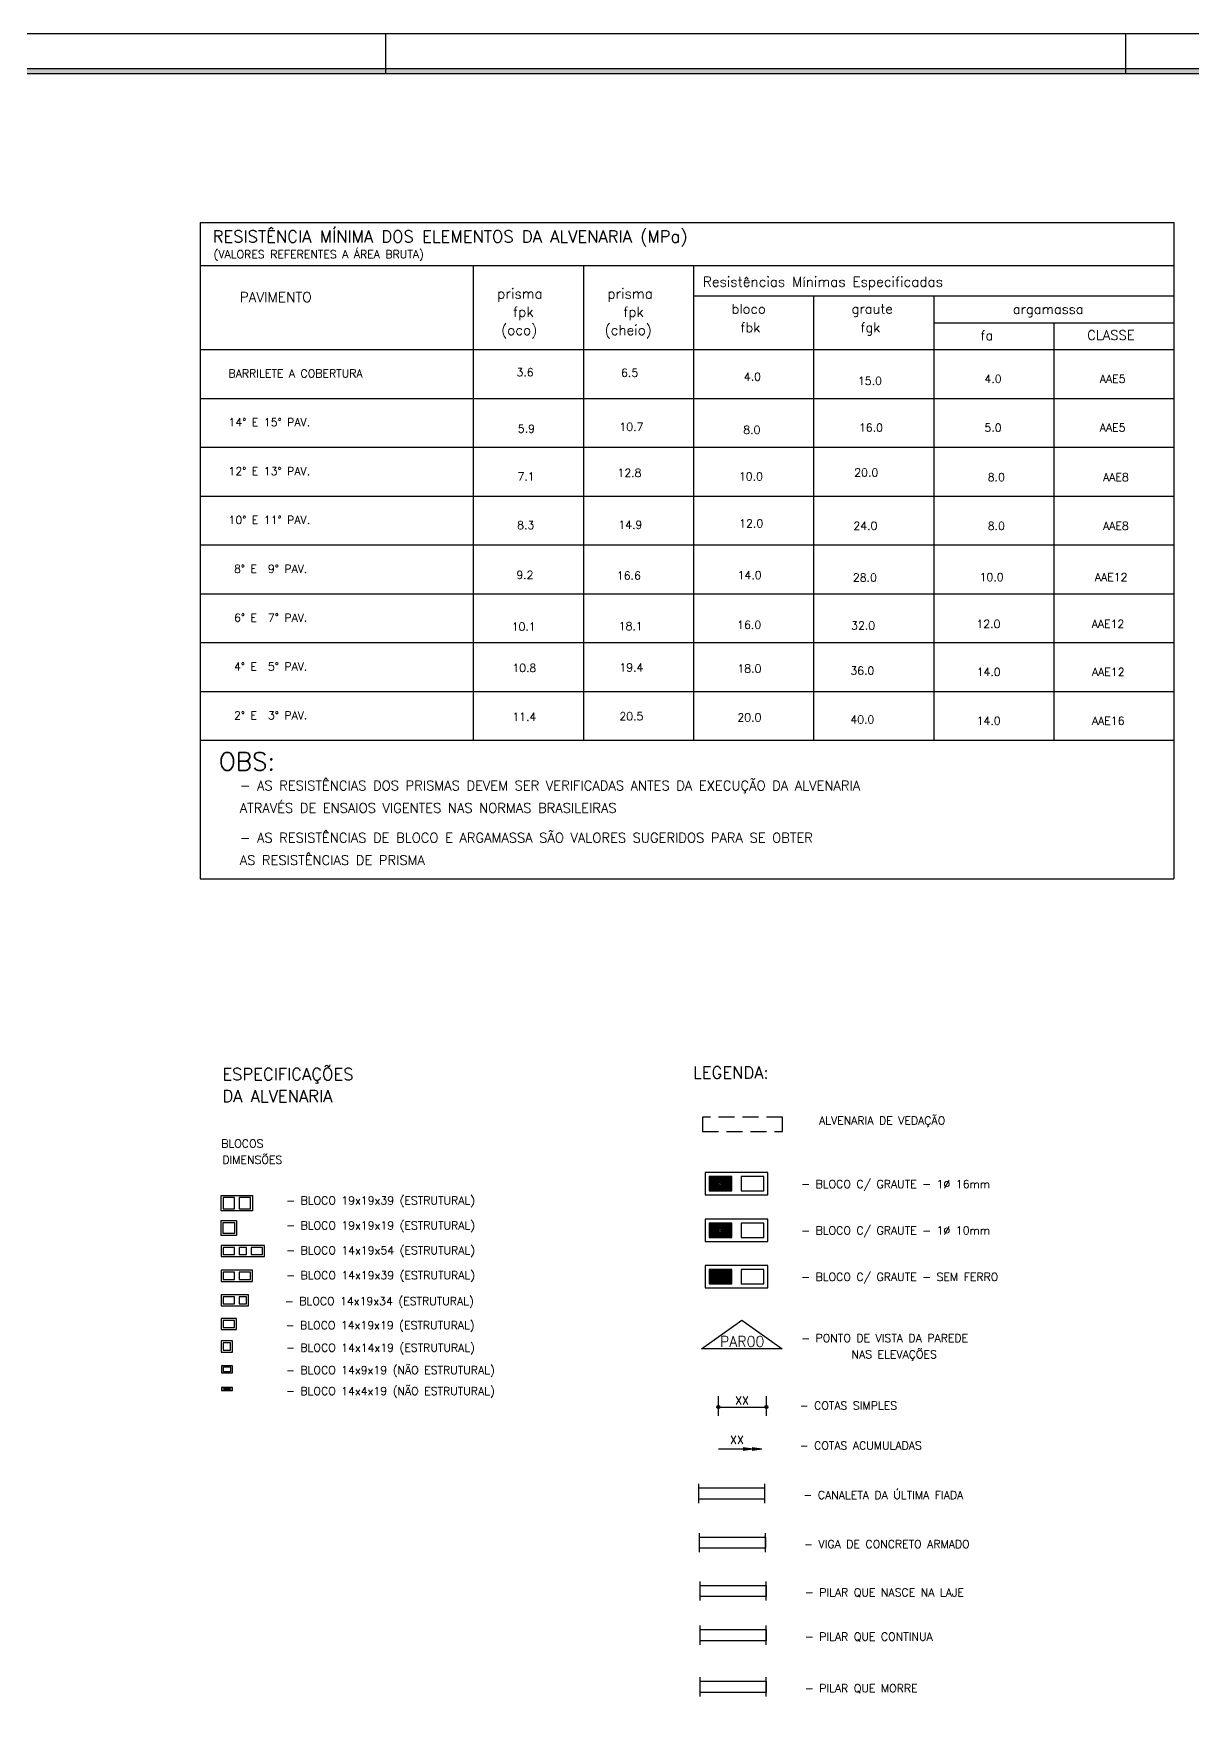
# Model space of a CAD drawing. Extents: x -334 to 5611, y 589 to 4794.
# Drawn here: x 3321 to 4769, y 2675 to 4794 of the extents above; entities that cross this region are included whole.
import ezdxf

# ---------------------------------------------------------------- set-up
doc = ezdxf.new("R2010")
doc.units = 0
doc.header["$LTSCALE"] = 100
doc.header["$MEASUREMENT"] = 0
for name, pattern in [('ESTILO_TQS_0001', [0.85, 0.7, -0.15]), ('ESTILO_TQS_0002', [0.3, 0.2, -0.1]), ('ESTILO_TQS_0004', [2.4, 1.5, 0.2, 0.15, -0.2, 0.15, -0.2])]:
    doc.linetypes.add(name, pattern=pattern)
doc.layers.get('0').update_dxf_attribs({"color": 245, "linetype": 'CONTINUOUS'})
for name, color, linetype in [('01', 7, 'CONTINUOUS'), ('100', 7, 'CONTINUOUS'), ('16', 5, 'CONTINUOUS'), ('2', 7, 'CONTINUOUS'), ('203', 7, 'ESTILO_TQS_0001'), ('205', 7, 'ESTILO_TQS_0004'), ('207', 1, 'CONTINUOUS'), ('21', 7, 'CONTINUOUS'), ('210', 7, 'ESTILO_TQS_0002'), ('215', 7, 'CONTINUOUS'), ('216', 2, 'CONTINUOUS'), ('217', 3, 'CONTINUOUS'), ('218', 1, 'CONTINUOUS'), ('219', 4, 'CONTINUOUS'), ('221', 102, 'CONTINUOUS'), ('227', 3, 'CONTINUOUS'), ('229', 7, 'CONTINUOUS'), ('230', 7, 'CONTINUOUS'), ('237', 7, 'CONTINUOUS'), ('241', 7, 'CONTINUOUS'), ('3', 1, 'CONTINUOUS'), ('4', 7, 'CONTINUOUS'), ('9', 3, 'CONTINUOUS')]:
    doc.layers.add(name, color=color, linetype=linetype)
doc.styles.get("Standard").update_dxf_attribs({"font": 'ROMANS.SHX'})

# ---------------------------------------------------------------- blocks, each defined once
blk = doc.blocks.new('DOT2', base_point=(2575.862793, -1123.101563))
for radius in [0.16, 0.08]:
    blk.add_circle((2575.862793, -1123.101563), radius)
blk = doc.blocks.new('G16_14X9')
at = {"layer": '207'}
blk.add_circle((0, 0), 1.25, dxfattribs=at)
at = {"layer": '229', "linetype": 'Continuous'}
for p, q in [((-7, -3.013989), (4.688429, 4.5)), ((-7, -2.716787), (4.226114, 4.5)), ((-7, -2.419585), (3.7638, 4.5)), ((-7, -2.122383), (3.301485, 4.5)), ((-7, -1.825181), (2.839171, 4.5)), ((-7, -1.527979), (2.376857, 4.5)), ((-7, -1.230777), (1.914542, 4.5)), ((-7, -0.933575), (1.452228, 4.5)), ((-7, -0.636372), (0.989914, 4.5)), ((-7, -0.33917), (0.527599, 4.5)), ((-7, -0.041968), (0.065285, 4.5)), ((-7, 0.255234), (-0.397029, 4.5)), ((-7, 0.552436), (-0.859344, 4.5)), ((-7, 0.849638), (-1.321658, 4.5)), ((-7, 1.14684), (-1.783972, 4.5)), ((-7, 1.444042), (-2.246287, 4.5)), ((-7, 1.741244), (-2.708601, 4.5)), ((-7, 2.038446), (-3.170916, 4.5)), ((-7, 2.335648), (-3.63323, 4.5)), ((-7, 2.632851), (-4.095544, 4.5)), ((-7, 2.930053), (-4.557859, 4.5)), ((-7, 3.227255), (-5.020173, 4.5)), ((-7, 3.524457), (-5.482487, 4.5)), ((-7, 3.821659), (-5.944802, 4.5)), ((-7, 4.118861), (-6.407116, 4.5)), ((-7, 4.416063), (-6.86943, 4.5)), ((-7, 4.5), (-1.053337, 0.677143)), ((-7, 4.202798), (-1.167526, 0.453349)), ((-7, 3.905596), (-1.232782, 0.198096)), ((-7, 3.608394), (-1.245671, -0.090819)), ((-7, 3.311192), (-1.172076, -0.435334)), ((-7, 3.01399), (4.688429, -4.5)), ((-7, 2.716788), (4.226114, -4.5)), ((-7, 2.419586), (3.7638, -4.5)), ((-7, 2.122384), (3.301485, -4.5)), ((-7, 1.825182), (2.839171, -4.5)), ((-7, 1.52798), (2.376857, -4.5)), ((-7, 1.230777), (1.914542, -4.5)), ((-7, 0.933575), (1.452228, -4.5)), ((-7, 0.636373), (0.989914, -4.5)), ((-7, -3.311191), (-1.172373, 0.435138)), ((-7, 0.339171), (0.527599, -4.5)), ((-7, -3.608393), (-1.248022, 0.089303)), ((-7, 0.041969), (0.065285, -4.5)), ((-6.537685, 4.5), (-0.895357, 0.872787)), ((-6.075371, 4.5), (-0.693463, 1.0402)), ((-5.613057, 4.5), (-0.435394, 1.171501)), ((-5.150742, 4.5), (-0.10057, 1.25346)), ((-4.688428, 4.5), (7, -3.013989)), ((-4.688428, -4.5), (7, 3.01399)), ((-4.226113, 4.5), (7, -2.716787)), ((-4.226113, -4.5), (7, 2.716788)), ((-3.763799, 4.5), (7, -2.419585)), ((-3.763799, -4.5), (7, 2.419586)), ((-3.301485, 4.5), (7, -2.122383)), ((-3.301485, -4.5), (7, 2.122384)), ((-2.83917, 4.5), (7, -1.825181)), ((-2.83917, -4.5), (7, 1.825182)), ((-2.376856, 4.5), (7, -1.527979)), ((-2.376856, -4.5), (7, 1.52798)), ((-1.914542, 4.5), (7, -1.230777)), ((-1.914542, -4.5), (7, 1.230777)), ((-1.452227, 4.5), (7, -0.933575)), ((-1.452227, -4.5), (7, 0.933575)), ((-0.989913, 4.5), (7, -0.636372)), ((-0.989913, -4.5), (7, 0.636373)), ((-0.527599, 4.5), (7, -0.33917)), ((-0.527599, -4.5), (7, 0.339171)), ((-0.065284, 4.5), (7, -0.041968)), ((-0.065284, -4.5), (7, 0.041969)), ((0.088054, 1.245416), (5.150743, 4.5)), ((0.39703, 4.5), (7, 0.255234)), ((0.434368, 1.170846), (5.613057, 4.5)), ((0.693459, 1.040203), (6.075372, 4.5)), ((0.859344, 4.5), (7, 0.552436)), ((0.895446, 0.872849), (6.537686, 4.5)), ((1.053018, 0.676942), (7, 4.5)), ((1.168451, 0.453949), (7, 4.202798)), ((1.170624, -0.436264), (7, 3.311192)), ((1.172439, 0.435101), (7, -3.311191)), ((1.235433, 0.199804), (7, 3.905596)), ((1.247985, -0.089328), (7, 3.608394)), ((1.248743, 0.088845), (7, -3.608393)), ((1.321659, 4.5), (7, 0.849638)), ((1.783973, 4.5), (7, 1.14684)), ((2.246288, 4.5), (7, 1.444042)), ((2.708602, 4.5), (7, 1.741244)), ((3.170916, 4.5), (7, 2.038446)), ((3.633231, 4.5), (7, 2.335648)), ((4.095545, 4.5), (7, 2.632851)), ((4.557859, 4.5), (7, 2.930053)), ((5.020174, 4.5), (7, 3.227255)), ((5.482488, 4.5), (7, 3.524457)), ((5.944802, 4.5), (7, 3.821659)), ((6.407117, 4.5), (7, 4.118861)), ((6.869431, 4.5), (7, 4.416063)), ((-7, -3.905595), (-1.23013, -0.196396)), ((-7, -0.255233), (-0.397029, -4.5)), ((-7, -4.202798), (-1.16255, -0.450153)), ((-7, -0.552435), (-0.859344, -4.5)), ((-7, -4.5), (-1.053148, -0.677027)), ((-7, -0.849637), (-1.321658, -4.5)), ((-7, -1.146839), (-1.783972, -4.5)), ((-7, -1.444041), (-2.246287, -4.5)), ((-7, -1.741243), (-2.708601, -4.5)), ((-7, -2.038446), (-3.170916, -4.5)), ((-7, -2.335648), (-3.63323, -4.5)), ((-7, -2.63285), (-4.095544, -4.5)), ((-7, -2.930052), (-4.557859, -4.5)), ((-7, -3.227254), (-5.020173, -4.5)), ((-7, -3.524456), (-5.482487, -4.5)), ((-7, -3.821658), (-5.944802, -4.5)), ((-7, -4.11886), (-6.407116, -4.5)), ((-7, -4.416062), (-6.86943, -4.5)), ((-6.537685, -4.5), (-0.895061, -0.872603)), ((-6.075371, -4.5), (-0.693472, -1.040213)), ((-5.613057, -4.5), (-0.434874, -1.171173)), ((-5.150742, -4.5), (-0.089163, -1.24613)), ((0.087532, -1.245077), (5.150743, -4.5)), ((0.39703, -4.5), (7, -0.255233)), ((0.435686, -1.171687), (5.613057, -4.5)), ((0.693472, -1.040204), (6.075372, -4.5)), ((0.859344, -4.5), (7, -0.552435)), ((0.895657, -0.872979), (6.537686, -4.5)), ((1.052674, -0.676715), (7, -4.5)), ((1.166008, -0.452371), (7, -4.202798)), ((1.232685, -0.198035), (7, -3.905595)), ((1.321659, -4.5), (7, -0.849637)), ((1.783973, -4.5), (7, -1.146839)), ((2.246288, -4.5), (7, -1.444041)), ((2.708602, -4.5), (7, -1.741243)), ((3.170916, -4.5), (7, -2.038446)), ((3.633231, -4.5), (7, -2.335648)), ((4.095545, -4.5), (7, -2.63285)), ((4.557859, -4.5), (7, -2.930052)), ((5.020174, -4.5), (7, -3.227254)), ((5.482488, -4.5), (7, -3.524456)), ((5.944802, -4.5), (7, -3.821658)), ((6.407117, -4.5), (7, -4.11886)), ((6.869431, -4.5), (7, -4.416062))]:
    blk.add_line(p, q, dxfattribs=at)
at = {"layer": '229'}
blk.add_lwpolyline([(-7, -4.5), (7, -4.5), (7, 4.5), (-7, 4.5), (-7, -4.5)], dxfattribs=at)
at = {"layer": '207'}
blk.add_text('16', height=1, dxfattribs=at).set_placement((-0.814037, -0.484991))
blk = doc.blocks.new('G10_14X9')
at = {"layer": '207'}
blk.add_circle((0, 0), 1.25, dxfattribs=at)
at = {"layer": '227', "linetype": 'Continuous'}
for p, q in [((-7, -3.013989), (4.688428, 4.5)), ((-7, -2.716787), (4.226114, 4.5)), ((-7, -2.419585), (3.763799, 4.5)), ((-7, -2.122383), (3.301485, 4.5)), ((-7, -1.825181), (2.839171, 4.5)), ((-7, -1.527979), (2.376856, 4.5)), ((-7, -1.230777), (1.914542, 4.5)), ((-7, -0.933575), (1.452228, 4.5)), ((-7, -0.636373), (0.989913, 4.5)), ((-7, -0.33917), (0.527599, 4.5)), ((-7, -0.041968), (0.065284, 4.5)), ((-7, 0.255234), (-0.39703, 4.5)), ((-7, 0.552436), (-0.859344, 4.5)), ((-7, 0.849638), (-1.321659, 4.5)), ((-7, 1.14684), (-1.783973, 4.5)), ((-7, 1.444042), (-2.246287, 4.5)), ((-7, 1.741244), (-2.708602, 4.5)), ((-7, 2.038446), (-3.170916, 4.5)), ((-7, 2.335648), (-3.63323, 4.5)), ((-7, 2.63285), (-4.095545, 4.5)), ((-7, 2.930053), (-4.557859, 4.5)), ((-7, 3.227255), (-5.020173, 4.5)), ((-7, 3.524457), (-5.482488, 4.5)), ((-7, 3.821659), (-5.944802, 4.5)), ((-7, 4.118861), (-6.407117, 4.5)), ((-7, 4.416063), (-6.869431, 4.5)), ((-7, 4.5), (-1.053337, 0.677143)), ((-7, 4.202798), (-1.167526, 0.453349)), ((-7, 3.905596), (-1.232783, 0.198096)), ((-7, 3.608394), (-1.245672, -0.090819)), ((-7, 3.311192), (-1.172077, -0.435334)), ((-7, 3.01399), (4.688428, -4.5)), ((-7, 2.716788), (4.226114, -4.5)), ((-7, 2.419586), (3.763799, -4.5)), ((-7, 2.122384), (3.301485, -4.5)), ((-7, 1.825182), (2.839171, -4.5)), ((-7, 1.527979), (2.376856, -4.5)), ((-7, 1.230777), (1.914542, -4.5)), ((-7, 0.933575), (1.452228, -4.5)), ((-7, 0.636373), (0.989913, -4.5)), ((-7, -3.311191), (-1.172373, 0.435138)), ((-7, 0.339171), (0.527599, -4.5)), ((-7, -3.608393), (-1.248023, 0.089303)), ((-7, 0.041969), (0.065284, -4.5)), ((-6.537686, 4.5), (-0.895358, 0.872787)), ((-6.075371, 4.5), (-0.693463, 1.0402)), ((-5.613057, 4.5), (-0.435395, 1.171501)), ((-5.150743, 4.5), (-0.100571, 1.25346)), ((-4.688428, 4.5), (7, -3.013989)), ((-4.688428, -4.5), (7, 3.01399)), ((-4.226114, 4.5), (7, -2.716787)), ((-4.226114, -4.5), (7, 2.716788)), ((-3.7638, 4.5), (7, -2.419585)), ((-3.7638, -4.5), (7, 2.419586)), ((-3.301485, 4.5), (7, -2.122383)), ((-3.301485, -4.5), (7, 2.122384)), ((-2.839171, 4.5), (7, -1.825181)), ((-2.839171, -4.5), (7, 1.825182)), ((-2.376857, 4.5), (7, -1.527979)), ((-2.376857, -4.5), (7, 1.527979)), ((-1.914542, 4.5), (7, -1.230777)), ((-1.914542, -4.5), (7, 1.230777)), ((-1.452228, 4.5), (7, -0.933575)), ((-1.452228, -4.5), (7, 0.933575)), ((-0.989913, 4.5), (7, -0.636373)), ((-0.989913, -4.5), (7, 0.636373)), ((-0.527599, 4.5), (7, -0.33917)), ((-0.527599, -4.5), (7, 0.339171)), ((-0.065285, 4.5), (7, -0.041968)), ((-0.065285, -4.5), (7, 0.041969)), ((0.088053, 1.245416), (5.150742, 4.5)), ((0.39703, 4.5), (7, 0.255234)), ((0.434367, 1.170846), (5.613057, 4.5)), ((0.693458, 1.040203), (6.075371, 4.5)), ((0.859344, 4.5), (7, 0.552436)), ((0.895445, 0.872849), (6.537686, 4.5)), ((1.053018, 0.676942), (7, 4.5)), ((1.168451, 0.453949), (7, 4.202798)), ((1.170624, -0.436264), (7, 3.311192)), ((1.172439, 0.435101), (7, -3.311191)), ((1.235433, 0.199804), (7, 3.905596)), ((1.247985, -0.089328), (7, 3.608394)), ((1.248742, 0.088845), (7, -3.608393)), ((1.321658, 4.5), (7, 0.849638)), ((1.783973, 4.5), (7, 1.14684)), ((2.246287, 4.5), (7, 1.444042)), ((2.708601, 4.5), (7, 1.741244)), ((3.170916, 4.5), (7, 2.038446)), ((3.63323, 4.5), (7, 2.335648)), ((4.095545, 4.5), (7, 2.63285)), ((4.557859, 4.5), (7, 2.930053)), ((5.020173, 4.5), (7, 3.227255)), ((5.482488, 4.5), (7, 3.524457)), ((5.944802, 4.5), (7, 3.821659)), ((6.407116, 4.5), (7, 4.118861)), ((6.869431, 4.5), (7, 4.416063)), ((-7, -3.905595), (-1.230131, -0.196396)), ((-7, -0.255233), (-0.39703, -4.5)), ((-7, -4.202798), (-1.16255, -0.450153)), ((-7, -0.552435), (-0.859344, -4.5)), ((-7, -4.5), (-1.053148, -0.677027)), ((-7, -0.849637), (-1.321659, -4.5)), ((-7, -1.146839), (-1.783973, -4.5)), ((-7, -1.444041), (-2.246287, -4.5)), ((-7, -1.741244), (-2.708602, -4.5)), ((-7, -2.038446), (-3.170916, -4.5)), ((-7, -2.335648), (-3.63323, -4.5)), ((-7, -2.63285), (-4.095545, -4.5)), ((-7, -2.930052), (-4.557859, -4.5)), ((-7, -3.227254), (-5.020173, -4.5)), ((-7, -3.524456), (-5.482488, -4.5)), ((-7, -3.821658), (-5.944802, -4.5)), ((-7, -4.11886), (-6.407117, -4.5)), ((-7, -4.416062), (-6.869431, -4.5)), ((-6.537686, -4.5), (-0.895061, -0.872603)), ((-6.075371, -4.5), (-0.693473, -1.040213)), ((-5.613057, -4.5), (-0.434875, -1.171173)), ((-5.150743, -4.5), (-0.089163, -1.24613)), ((0.087532, -1.245077), (5.150742, -4.5)), ((0.39703, -4.5), (7, -0.255233)), ((0.435685, -1.171687), (5.613057, -4.5)), ((0.693471, -1.040204), (6.075371, -4.5)), ((0.859344, -4.5), (7, -0.552435)), ((0.895657, -0.872979), (6.537686, -4.5)), ((1.052673, -0.676715), (7, -4.5)), ((1.166008, -0.452371), (7, -4.202798)), ((1.232685, -0.198035), (7, -3.905595)), ((1.321658, -4.5), (7, -0.849637)), ((1.783973, -4.5), (7, -1.146839)), ((2.246287, -4.5), (7, -1.444041)), ((2.708601, -4.5), (7, -1.741244)), ((3.170916, -4.5), (7, -2.038446)), ((3.63323, -4.5), (7, -2.335648)), ((4.095545, -4.5), (7, -2.63285)), ((4.557859, -4.5), (7, -2.930052)), ((5.020173, -4.5), (7, -3.227254)), ((5.482488, -4.5), (7, -3.524456)), ((5.944802, -4.5), (7, -3.821658)), ((6.407116, -4.5), (7, -4.11886)), ((6.869431, -4.5), (7, -4.416062))]:
    blk.add_line(p, q, dxfattribs=at)
at = {"layer": '227'}
blk.add_lwpolyline([(-7, -4.5), (7, -4.5), (7, 4.5), (-7, 4.5), (-7, -4.5)], dxfattribs=at)
at = {"layer": '207'}
blk.add_text('10', height=1, dxfattribs=at).set_placement((-0.825811, -0.457257))
blk = doc.blocks.new('G_14X9', base_point=(1080.243354, 1918.45853))
at = {"layer": '230', "linetype": 'Continuous'}
for p, q in [((1073.243354, 1922.95853), (1087.243354, 1913.95853)), ((1073.243354, 1913.95853), (1087.243354, 1922.95853)), ((1073.243354, 1914.255732), (1086.78104, 1922.95853)), ((1073.243354, 1914.552935), (1086.318726, 1922.95853)), ((1073.243354, 1914.850137), (1085.856411, 1922.95853)), ((1073.243354, 1915.147339), (1085.394097, 1922.95853)), ((1073.243354, 1915.444541), (1084.931783, 1922.95853)), ((1073.243354, 1915.741743), (1084.469468, 1922.95853)), ((1073.243354, 1916.038945), (1084.007154, 1922.95853)), ((1073.243354, 1916.336147), (1083.54484, 1922.95853)), ((1073.243354, 1916.633349), (1083.082525, 1922.95853)), ((1073.243354, 1916.930551), (1082.620211, 1922.95853)), ((1073.243354, 1917.227753), (1082.157896, 1922.95853)), ((1073.243354, 1917.524955), (1081.695582, 1922.95853)), ((1073.243354, 1917.822157), (1081.233268, 1922.95853)), ((1073.243354, 1918.11936), (1080.770953, 1922.95853)), ((1073.243354, 1918.416562), (1080.308639, 1922.95853)), ((1073.243354, 1918.713764), (1079.846325, 1922.95853)), ((1073.243354, 1919.010966), (1079.38401, 1922.95853)), ((1073.243354, 1919.308168), (1078.921696, 1922.95853)), ((1073.243354, 1919.60537), (1078.459382, 1922.95853)), ((1073.243354, 1919.902572), (1077.997067, 1922.95853)), ((1073.243354, 1920.199774), (1077.534753, 1922.95853)), ((1073.243354, 1920.496976), (1077.072438, 1922.95853)), ((1073.243354, 1920.794178), (1076.610124, 1922.95853)), ((1073.243354, 1921.09138), (1076.14781, 1922.95853)), ((1073.243354, 1921.388583), (1075.685495, 1922.95853)), ((1073.243354, 1921.685785), (1075.223181, 1922.95853)), ((1073.243354, 1921.982987), (1074.760867, 1922.95853)), ((1073.243354, 1922.280189), (1074.298552, 1922.95853)), ((1073.243354, 1922.577391), (1073.836238, 1922.95853)), ((1073.243354, 1922.874593), (1073.373924, 1922.95853)), ((1073.243354, 1922.661328), (1086.78104, 1913.95853)), ((1073.243354, 1922.364126), (1086.318726, 1913.95853)), ((1073.243354, 1922.066924), (1085.856411, 1913.95853)), ((1073.243354, 1921.769722), (1085.394097, 1913.95853)), ((1073.243354, 1921.47252), (1084.931783, 1913.95853)), ((1073.243354, 1921.175318), (1084.469468, 1913.95853)), ((1073.243354, 1920.878116), (1084.007154, 1913.95853)), ((1073.243354, 1920.580914), (1083.54484, 1913.95853)), ((1073.243354, 1920.283712), (1083.082525, 1913.95853)), ((1073.243354, 1919.986509), (1082.620211, 1913.95853)), ((1073.243354, 1919.689307), (1082.157896, 1913.95853)), ((1073.243354, 1919.392105), (1081.695582, 1913.95853)), ((1073.243354, 1919.094903), (1081.233268, 1913.95853)), ((1073.243354, 1918.797701), (1080.770953, 1913.95853)), ((1073.243354, 1918.500499), (1080.308639, 1913.95853)), ((1073.243354, 1918.203297), (1079.846325, 1913.95853)), ((1073.243354, 1917.906095), (1079.38401, 1913.95853)), ((1073.705669, 1922.95853), (1087.243354, 1914.255732)), ((1073.705669, 1913.95853), (1087.243354, 1922.661328)), ((1074.167983, 1922.95853), (1087.243354, 1914.552935)), ((1074.167983, 1913.95853), (1087.243354, 1922.364126)), ((1074.630297, 1922.95853), (1087.243354, 1914.850137)), ((1074.630297, 1913.95853), (1087.243354, 1922.066924)), ((1075.092612, 1922.95853), (1087.243354, 1915.147339)), ((1075.092612, 1913.95853), (1087.243354, 1921.769722)), ((1075.554926, 1922.95853), (1087.243354, 1915.444541)), ((1075.554926, 1913.95853), (1087.243354, 1921.47252)), ((1076.017241, 1922.95853), (1087.243354, 1915.741743)), ((1076.017241, 1913.95853), (1087.243354, 1921.175318)), ((1076.479555, 1922.95853), (1087.243354, 1916.038945)), ((1076.479555, 1913.95853), (1087.243354, 1920.878116)), ((1076.941869, 1922.95853), (1087.243354, 1916.336147)), ((1076.941869, 1913.95853), (1087.243354, 1920.580914)), ((1077.404184, 1922.95853), (1087.243354, 1916.633349)), ((1077.404184, 1913.95853), (1087.243354, 1920.283712)), ((1077.866498, 1922.95853), (1087.243354, 1916.930551)), ((1077.866498, 1913.95853), (1087.243354, 1919.986509)), ((1078.328812, 1922.95853), (1087.243354, 1917.227753)), ((1078.328812, 1913.95853), (1087.243354, 1919.689307)), ((1078.791127, 1922.95853), (1087.243354, 1917.524955)), ((1078.791127, 1913.95853), (1087.243354, 1919.392105)), ((1079.253441, 1922.95853), (1087.243354, 1917.822157)), ((1079.253441, 1913.95853), (1087.243354, 1919.094903)), ((1079.715755, 1922.95853), (1087.243354, 1918.11936)), ((1079.715755, 1913.95853), (1087.243354, 1918.797701)), ((1080.17807, 1922.95853), (1087.243354, 1918.416562)), ((1080.17807, 1913.95853), (1087.243354, 1918.500499)), ((1080.640384, 1922.95853), (1087.243354, 1918.713764)), ((1080.640384, 1913.95853), (1087.243354, 1918.203297)), ((1081.102699, 1922.95853), (1087.243354, 1919.010966)), ((1081.102699, 1913.95853), (1087.243354, 1917.906095)), ((1081.565013, 1922.95853), (1087.243354, 1919.308168)), ((1082.027327, 1922.95853), (1087.243354, 1919.60537)), ((1082.489642, 1922.95853), (1087.243354, 1919.902572)), ((1082.951956, 1922.95853), (1087.243354, 1920.199774)), ((1083.41427, 1922.95853), (1087.243354, 1920.496976)), ((1083.876585, 1922.95853), (1087.243354, 1920.794178)), ((1084.338899, 1922.95853), (1087.243354, 1921.09138)), ((1084.801213, 1922.95853), (1087.243354, 1921.388583)), ((1085.263528, 1922.95853), (1087.243354, 1921.685785)), ((1085.725842, 1922.95853), (1087.243354, 1921.982987)), ((1086.188156, 1922.95853), (1087.243354, 1922.280189)), ((1086.650471, 1922.95853), (1087.243354, 1922.577391)), ((1087.112785, 1922.95853), (1087.243354, 1922.874593)), ((1073.243354, 1917.608893), (1078.921696, 1913.95853)), ((1073.243354, 1917.311691), (1078.459382, 1913.95853)), ((1073.243354, 1917.014489), (1077.997067, 1913.95853)), ((1073.243354, 1916.717286), (1077.534753, 1913.95853)), ((1073.243354, 1916.420084), (1077.072438, 1913.95853)), ((1073.243354, 1916.122882), (1076.610124, 1913.95853)), ((1073.243354, 1915.82568), (1076.14781, 1913.95853)), ((1073.243354, 1915.528478), (1075.685495, 1913.95853)), ((1073.243354, 1915.231276), (1075.223181, 1913.95853)), ((1073.243354, 1914.934074), (1074.760867, 1913.95853)), ((1073.243354, 1914.636872), (1074.298552, 1913.95853)), ((1073.243354, 1914.33967), (1073.836238, 1913.95853)), ((1073.243354, 1914.042468), (1073.373924, 1913.95853)), ((1081.565013, 1913.95853), (1087.243354, 1917.608893)), ((1082.027327, 1913.95853), (1087.243354, 1917.311691)), ((1082.489642, 1913.95853), (1087.243354, 1917.014489)), ((1082.951956, 1913.95853), (1087.243354, 1916.717286)), ((1083.41427, 1913.95853), (1087.243354, 1916.420084)), ((1083.876585, 1913.95853), (1087.243354, 1916.122882)), ((1084.338899, 1913.95853), (1087.243354, 1915.82568)), ((1084.801213, 1913.95853), (1087.243354, 1915.528478)), ((1085.263528, 1913.95853), (1087.243354, 1915.231276)), ((1085.725842, 1913.95853), (1087.243354, 1914.934074)), ((1086.188156, 1913.95853), (1087.243354, 1914.636872)), ((1086.650471, 1913.95853), (1087.243354, 1914.33967)), ((1087.112785, 1913.95853), (1087.243354, 1914.042468))]:
    blk.add_line(p, q, dxfattribs=at)
at = {"layer": '230'}
blk.add_lwpolyline([(1073.243354, 1913.95853), (1087.243354, 1913.95853), (1087.243354, 1922.95853), (1073.243354, 1922.95853), (1073.243354, 1913.95853)], dxfattribs=at)
blk = doc.blocks.new('B14X39X19P')
at = {"layer": '216'}
blk.add_lwpolyline([(19.5, -7), (19.5, 7), (-19.5, 7), (-19.5, -7), (19.5, -7)], dxfattribs=at)
at = {"layer": '216', "linetype": 'ESTILO_TQS_0002'}
for points in [[(-17, -4.5), (-3, -4.5), (-3, 4.5), (-17, 4.5), (-17, -4.5)], [(3, -4.5), (17, -4.5), (17, 4.5), (3, 4.5), (3, -4.5)]]:
    blk.add_lwpolyline(points, dxfattribs=at)
blk = doc.blocks.new('B14X34X19P')
at = {"layer": '219'}
blk.add_lwpolyline([(17, -7), (17, 7), (-17, 7), (-17, -7), (17, -7)], dxfattribs=at)
at = {"layer": '219', "linetype": 'ESTILO_TQS_0002'}
for points in [[(-14.5, -4.5), (-0.5, -4.5), (-0.5, 4.5), (-14.5, 4.5), (-14.5, -4.5)], [(5.5, -4.5), (14.5, -4.5), (14.5, 4.5), (5.5, 4.5), (5.5, -4.5)]]:
    blk.add_lwpolyline(points, dxfattribs=at)
blk = doc.blocks.new('B14X54X19P')
at = {"layer": '218'}
blk.add_lwpolyline([(27, -7), (27, 7), (-27, 7), (-27, -7), (27, -7)], dxfattribs=at)
at = {"layer": '218', "linetype": 'ESTILO_TQS_0002'}
for points in [[(-24.5, -4.5), (-10.5, -4.5), (-10.5, 4.5), (-24.5, 4.5), (-24.5, -4.5)], [(-4.5, -4.5), (4.5, -4.5), (4.5, 4.5), (-4.5, 4.5), (-4.5, -4.5)], [(10.5, -4.5), (24.5, -4.5), (24.5, 4.5), (10.5, 4.5), (10.5, -4.5)]]:
    blk.add_lwpolyline(points, dxfattribs=at)
blk = doc.blocks.new('B14X19X19P')
at = {"layer": '217'}
blk.add_lwpolyline([(9.5, -7), (9.5, 7), (-9.5, 7), (-9.5, -7), (9.5, -7)], dxfattribs=at)
at = {"layer": '217', "linetype": 'ESTILO_TQS_0002'}
blk.add_lwpolyline([(-7, -4.5), (7, -4.5), (7, 4.5), (-7, 4.5), (-7, -4.5)], dxfattribs=at)
blk = doc.blocks.new('B14X14X19P')
at = {"layer": '217'}
blk.add_lwpolyline([(-7, -7), (7, -7), (7, 7), (-7, 7), (-7, -7)], dxfattribs=at)
at = {"layer": '217', "linetype": 'ESTILO_TQS_0002'}
blk.add_lwpolyline([(-4.5, -4.5), (4.5, -4.5), (4.5, 4.5), (-4.5, 4.5), (-4.5, -4.5)], dxfattribs=at)
at = {"layer": '217'}
blk.add_circle((4.5, 0), 0.1, dxfattribs=at)
blk = doc.blocks.new('B14X9X19P', base_point=(64.234111, -60.005728))
at = {"layer": '215'}
blk.add_lwpolyline([(59.734111, -67.005728), (68.734111, -67.005728), (68.734111, -53.005728), (59.734111, -53.005728), (59.734111, -67.005728)], dxfattribs=at)
at = {"layer": '215', "linetype": 'ESTILO_TQS_0002'}
blk.add_lwpolyline([(67.234111, -64.505728), (61.234111, -64.505728), (61.234111, -55.505728), (67.234111, -55.505728), (67.234111, -64.505728)], dxfattribs=at)
blk = doc.blocks.new('B14X4X19P')
blk.add_lwpolyline([(-2, -7), (2, -7), (2, 7), (-2, 7), (-2, -7)])
at = {"layer": '203'}
blk.add_lwpolyline([(-0.5, -3.5), (0.5, -4.5), (-0.5, -4.5), (0.5, -3.5), (0.5, 3.5), (-0.5, 4.5), (0.5, 4.5), (-0.5, 3.5), (-0.5, -3.5)], dxfattribs=at)
blk = doc.blocks.new('B193919P', base_point=(-1203.916934, 902.886916))
at = {"layer": '216'}
blk.add_lwpolyline([(-1184.416934, 893.386916), (-1223.416934, 893.386916), (-1223.416934, 912.386916), (-1184.416934, 912.386916), (-1184.416934, 893.386916)], dxfattribs=at)
at = {"layer": '216', "linetype": 'ESTILO_TQS_0002'}
for points in [[(-1220.916934, 895.886916), (-1206.916934, 895.886916), (-1206.916934, 909.886916), (-1220.916934, 909.886916), (-1220.916934, 895.886916)], [(-1200.916934, 895.886916), (-1186.916934, 895.886916), (-1186.916934, 909.886916), (-1200.916934, 909.886916), (-1200.916934, 895.886916)]]:
    blk.add_lwpolyline(points, dxfattribs=at)
blk = doc.blocks.new('B191919P', base_point=(-1267.239216, 903.446329))
at = {"layer": '217'}
blk.add_lwpolyline([(-1257.739216, 912.946329), (-1257.739216, 893.946329), (-1276.739216, 893.946329), (-1276.739216, 912.946329), (-1257.739216, 912.946329)], dxfattribs=at)
at = {"layer": '217', "linetype": 'ESTILO_TQS_0002'}
blk.add_lwpolyline([(-1260.239216, 910.446329), (-1260.239216, 896.446329), (-1274.239216, 896.446329), (-1274.239216, 910.446329), (-1260.239216, 910.446329)], dxfattribs=at)
at = {"layer": '217'}
blk.add_circle((-1267.239216, 896.446329), 0.1, dxfattribs=at)

msp = doc.modelspace()

# ---------------------------------------------------------------- linework, layer by layer
for p, q in [((3760.802892, 4793.673244), (3760.802892, 4743.673244)), ((4685.802892, 4793.673244), (4685.802892, 4743.673244)), ((3529.226167, 4558.229812), (4746.095083, 4558.229812)), ((3529.226167, 4558.229812), (3529.226167, 3911.105167)), ((4746.095083, 4558.229812), (4746.095083, 3911.105167)), ((3529.226167, 4504.177989), (4746.095083, 4504.177989)), ((3870.483998, 4504.177989), (3870.483998, 3911.129561)), ((4008.244549, 4504.177989), (4008.244549, 3911.129561)), ((4146.005101, 4504.177989), (4146.005101, 3911.129561)), ((4146.005101, 4466.445881), (4746.095083, 4466.445881)), ((4296.035095, 4466.445881), (4296.035095, 3911.129561)), ((4446.065089, 4466.445881), (4446.065089, 3911.129561)), ((4446.065089, 4432.818216), (4746.125077, 4432.818216)), ((4596.095083, 4432.818216), (4596.095083, 3911.129561)), ((3529.226167, 4399.190551), (4746.095083, 4399.190551)), ((3529.226167, 4338.190551), (4746.095083, 4338.190551)), ((3529.226167, 4338.190551), (4746.095083, 4338.190551)), ((3529.226167, 4277.178353), (4746.095083, 4277.178353)), ((3529.226167, 4216.166155), (4746.095083, 4216.166155)), ((3529.226167, 4155.153958), (4746.095083, 4155.153958)), ((3529.226167, 4094.153958), (4746.095083, 4094.153958)), ((3529.226167, 4033.129563), (4746.095083, 4033.129563)), ((3529.226167, 3972.105168), (4746.095083, 3972.105168)), ((3529.226167, 3911.129561), (4746.095083, 3911.129561)), ((3529.226167, 3911.105167), (3529.226167, 3738.129561)), ((4746.095083, 3911.105167), (4746.095083, 3738.129561)), ((3529.226167, 3738.129561), (4746.095083, 3738.129561))]:
    msp.add_line(p, q)
for points in [[(-334.197108, 588.673244), (5610.802892, 588.673244), (5610.802892, 4793.673244), (-334.197108, 4793.673244), (-334.197108, 588.673244)], [(5560.802892, 638.673244), (5560.802892, 631.673244), (-216.197108, 631.673244), (-216.197108, 4750.673244), (5560.802892, 4750.673244), (5560.802892, 4743.673244), (-209.197108, 4743.673244), (-209.197108, 638.673244), (5560.802892, 638.673244)], [(-209.197108, 638.673244), (5560.802892, 638.673244), (5560.802892, 4743.673244), (-209.197108, 4743.673244), (-209.197108, 638.673244)]]:
    msp.add_lwpolyline(points)
for points in [[(-209.197108, 4743.673244), (-216.197108, 4750.673244), (5560.802892, 4750.673244)], [(-209.197108, 4743.673244), (5560.802892, 4750.673244), (5560.802892, 4743.673244)]]:
    msp.add_solid(points)
at = {"layer": '01'}
for p, q in [((4152.547225, 2976.986071), (4235.074099, 2976.986071)), ((4235.074099, 2962.986071), (4152.547225, 2962.986071))]:
    msp.add_line(p, q, dxfattribs=at)
at = {"layer": '100'}
msp.add_lwpolyline([(4153.310967, 2915.601295), (4235.837841, 2915.601295), (4235.837841, 2901.601295), (4153.310967, 2901.601295), (4153.310967, 2915.601295)], dxfattribs=at)
at = {"layer": '2'}
msp.add_lwpolyline([(4154.235094, 2855.270483), (4236.761969, 2855.270483), (4236.761969, 2841.270483), (4154.235094, 2841.270483), (4154.235094, 2855.270483)], dxfattribs=at)
at = {"layer": '205'}
for p, q in [((4152.547225, 2957.986071), (4152.547225, 2981.986071)), ((4235.074099, 2957.986071), (4235.074099, 2981.986071)), ((4153.310967, 2896.601295), (4153.310967, 2920.601295)), ((4235.837841, 2896.601295), (4235.837841, 2920.601295)), ((4154.235094, 2836.270483), (4154.235094, 2860.270483)), ((4236.761969, 2836.270483), (4236.761969, 2860.270483)), ((4154.235094, 2780.995643), (4154.235094, 2804.995643)), ((4236.761969, 2780.995643), (4236.761969, 2804.995643)), ((4154.235094, 2716.555899), (4154.235094, 2740.555899)), ((4236.761969, 2716.555899), (4236.761969, 2740.555899))]:
    msp.add_line(p, q, dxfattribs=at)
at = {"layer": '21'}
for p, q in [((4231.425695, 3025.555744), (4176.950345, 3025.555744)), ((4220.29433, 3025.555744), (4207.901269, 3027.187321)), ((4220.29433, 3025.555744), (4207.901269, 3023.924166)), ((4231.425695, 3025.555744), (4219.032634, 3027.187321)), ((4231.425695, 3025.555744), (4219.032634, 3023.924166))]:
    msp.add_line(p, q, dxfattribs=at)
at = {"layer": '210'}
msp.add_lwpolyline([(4157.21607, 3422.440915), (4257.21607, 3422.440915), (4257.21607, 3440.440915), (4157.21607, 3440.440915), (4157.21607, 3422.440915)], dxfattribs=at)
at = {"layer": '221'}
for p, q in [((4176.950345, 3067.103346), (4176.950345, 3091.793849)), ((4176.950345, 3078.079533), (4236.950345, 3078.079533)), ((4236.950345, 3067.103346), (4236.950345, 3091.793849))]:
    msp.add_line(p, q, dxfattribs=at)
at = {"layer": '237'}
for p, q in [((4155.825246, 3150.625831), (4206.225246, 3186.625831)), ((4206.225246, 3186.625831), (4256.625246, 3150.625831)), ((4256.625246, 3150.625831), (4155.825246, 3150.625831))]:
    msp.add_line(p, q, dxfattribs=at)
at = {"layer": '3'}
msp.add_lwpolyline([(4154.235094, 2799.995643), (4236.761969, 2799.995643), (4236.761969, 2785.995643), (4154.235094, 2785.995643), (4154.235094, 2799.995643)], dxfattribs=at)
at = {"layer": '4'}
msp.add_lwpolyline([(4154.235094, 2735.555899), (4236.761969, 2735.555899), (4236.761969, 2721.555899), (4154.235094, 2721.555899), (4154.235094, 2735.555899)], dxfattribs=at)

# ---------------------------------------------------------------- block references
at = {"layer": '215', "rotation": 270}
for name, p in [('B14X9X19P', (3562.770942, 3125.178743)), ('B14X4X19P', (3562.761429, 3100.635512))]:
    msp.add_blockref(name, p, dxfattribs=at)
at = {"layer": '216', "xscale": 2, "yscale": 2}
for p in [(4199.570196, 3357.029952), (4199.570196, 3299.029952), (4199.570196, 3241.029952)]:
    msp.add_blockref('B14X39X19P', p, dxfattribs=at)
at = {"layer": '216'}
msp.add_blockref('B14X39X19P', (3575.03691, 3241.980761), dxfattribs=at)
at = {"layer": '217'}
for name, p in [('B14X19X19P', (3565.03691, 3181.800891)), ('B14X14X19P', (3562.53691, 3153.801533))]:
    msp.add_blockref(name, p, dxfattribs=at)
at = {"layer": '218'}
msp.add_blockref('B14X54X19P', (3582.53691, 3273.105932), dxfattribs=at)
at = {"layer": '219'}
msp.add_blockref('B14X34X19P', (3572.53691, 3211.482166), dxfattribs=at)
at = {"layer": '221', "xscale": 12.5, "yscale": 12.5}
for p in [(4176.950345, 3078.079533), (4236.950345, 3078.079533)]:
    msp.add_blockref('DOT2', p, dxfattribs=at)
at = {"layer": '227', "xscale": 2, "yscale": 2}
msp.add_blockref('G10_14X9', (4179.570196, 3299.029952), dxfattribs=at)
at = {"layer": '229', "xscale": 2, "yscale": 2}
msp.add_blockref('G16_14X9', (4179.570196, 3357.029952), dxfattribs=at)
at = {"layer": '230', "xscale": 2, "yscale": 2}
msp.add_blockref('G_14X9', (4179.570196, 3241.029952), dxfattribs=at)
at = {"layer": '241', "rotation": 180}
for name, p in [('B193919P', (3575.03691, 3332.856274)), ('B191919P', (3565.03691, 3301.731103))]:
    msp.add_blockref(name, p, dxfattribs=at)

# ---------------------------------------------------------------- texts
for s, height, p in [('(VALORES REFERENTES A ÁREA BRUTA)', 10.002, (3546.033962, 4513.335117)), ('prisma', 12.502499, (3900.545884, 4463.035547)), ('prisma', 12.502499, (4038.306436, 4463.035547)), ('Resistências Mínimas Especificadas', 12.502499, (4157.584573, 4477.854135)), ('PAVIMENTO', 12.502499, (3578.645648, 4458.646837)), ('fpk', 12.5, (3920.297795, 4440.310358)), ('fpk', 12.5, (4058.058346, 4440.310358)), ('bloco', 12.0024, (4193.408256, 4444.185857)), ('graute', 12.0024, (4343.43825, 4444.185857)), ('argamassa', 12.0024, (4544.896578, 4443.754856)), ('(oco)', 12.5, (3905.49324, 4417.435455)), ('(cheio)', 12.5, (4034.813106, 4417.435455)), ('fbk', 12.0024, (4204.595364, 4420.960602)), ('fgk', 12.0024, (4354.625358, 4420.960602)), ('fa', 12, (4504.62433, 4411.047568)), ('CLASSE', 12, (4637.931344, 4411.354374)), ('BARRILETE A COBERTURA', 10, (3564.657768, 4364.449673)), (' 3.6', 10, (3917.783106, 4365.957892)), (' 6.5', 10, (4048.473115, 4365.345697)), (' 4.0', 10, (4201.937983, 4360.417386)), (' 4.0', 10, (4502.657898, 4357.76548)), ('AAE5', 10, (4653.631341, 4357.76548)), ('15.0', 10, (4351.374283, 4355.270436)), ('14%%d E 15%%d PAV.', 10, (3564.657768, 4303.425278)), (' 5.9', 10, (3919.376874, 4295.465164)), (' 10.7', 10, (4046.355349, 4297.800221)), (' 8.0', 10, (4201.219705, 4294.009071)), ('16.0', 10, (4352.627904, 4296.76548)), (' 5.0', 10, (4502.657898, 4296.753283)), ('AAE5', 10, (4653.631341, 4296.753283)), ('12%%d E 13%%d PAV.', 10, (3564.657768, 4242.400883)), (' 7.1', 10, (3919.106431, 4235.696556)), (' 12.8', 10, (4043.955614, 4240.387626)), ('10.0', 10.002, (4202.59791, 4235.753283)), ('20.0', 10.002, (4346.781364, 4240.643446)), (' 8.0', 10, (4506.753249, 4234.950124)), ('AAE8', 10, (4657.726692, 4234.950124)), ('10%%d E 11%%d PAV.', 10, (3564.657768, 4181.376488)), (' 8.3', 10, (3918.610618, 4175.051364)), (' 14.9', 10, (4045.029496, 4175.470059)), ('12.0', 10, (4202.941279, 4177.083136)), ('24.0', 10, (4345.673611, 4174.16997)), (' 8.0', 10, (4506.753249, 4173.937926)), ('AAE8', 10, (4657.726692, 4173.937926)), (' 8%%d E  9%%d PAV.', 10, (3564.657768, 4120.352093)), (' 9.2', 10, (3917.553193, 4112.73829)), (' 16.6', 10, (4043.211981, 4111.933715)), ('14.0', 10.02, (4200.973336, 4112.490379)), ('28.0', 10.02, (4345.022246, 4109.443662)), (' 10.0', 10, (4496.578639, 4109.983421)), ('AAE12', 10, (4647.552082, 4109.983421)), (' 6%%d E  7%%d PAV.', 10, (3564.657768, 4059.327698)), ('10.1', 10, (3918.589527, 4048.25852)), ('18.1', 10, (4052.40121, 4048.871336)), ('16.0', 10, (4200.494986, 4050.404149)), ('32.0', 10, (4342.865087, 4049.529206)), (' 12.0', 10, (4492.621679, 4051.557749)), ('AAE12', 10, (4643.595122, 4051.557749)), (' 4%%d E  5%%d PAV.', 10, (3564.657768, 3998.303303)), ('10.8', 10, (3919.406664, 3996.590266)), ('19.4', 10, (4053.218348, 3997.203082)), ('18.0', 10, (4200.712189, 3995.736226)), ('36.0', 10, (4341.882423, 3993.145118)), (' 14.0', 10, (4492.880701, 3991.517756)), ('AAE12', 10, (4643.854144, 3991.517756)), (' 2%%d E  3%%d PAV.', 10, (3564.657768, 3937.278908)), ('11.4', 10, (3919.406664, 3935.565871)), ('20.5', 10, (4053.218348, 3936.178687)), ('20.0', 10, (4200.712189, 3934.711831)), ('40.0', 10, (4341.882423, 3932.120723)), (' 14.0', 10, (4492.880701, 3930.493361)), ('AAE16', 10, (4643.854144, 3930.493361)), ('ALVENARIA DE VEDAÇÃO', 10, (4302.721581, 3431.014407)), ('DIMENSÕES', 10, (3556.915209, 3382.099471)), ('- BLOCO C/ GRAUTE - 1%%c 16mm', 10, (4280.389952, 3351.705252)), ('- BLOCO 19x19x39 (ESTRUTURAL)', 10, (3636.692994, 3331.139614)), ('- BLOCO 19x19x19 (ESTRUTURAL)', 10, (3636.692994, 3300.014443)), ('- BLOCO C/ GRAUTE - 1%%c 10mm', 10, (4280.389952, 3293.705252)), ('- BLOCO 14x19x54 (ESTRUTURAL)', 10, (3636.692994, 3268.889272)), ('- BLOCO 14x19x39 (ESTRUTURAL)', 10, (3636.692994, 3237.764101)), ('- BLOCO C/ GRAUTE - SEM FERRO', 10, (4280.389952, 3235.705252)), ('- BLOCO 14x19x34 (ESTRUTURAL)', 10, (3635.130149, 3205.465317)), ('- BLOCO 14x19x19 (ESTRUTURAL)', 10, (3636.172045, 3175.250326)), ('- BLOCO 14x14x19 (ESTRUTURAL)', 10, (3636.528237, 3147.250968)), ('- PONTO DE VISTA DA PAREDE', 10, (4280.389952, 3159.214931)), ('NAS ELEVAÇÕES', 10, (4343.315978, 3138.934115)), ('- BLOCO 14x9x19 (NÃO ESTRUTURAL)', 10, (3636.528237, 3119.251609)), ('- BLOCO 14x4x19 (NÃO ESTRUTURAL)', 10, (3636.528237, 3093.128819)), (' - COTAS SIMPLES', 10, (4271.727469, 3074.923331)), (' - COTAS ACUMULADAS', 10, (4271.727469, 3024.923331)), ('- CANALETA DA ÚLTIMA FIADA', 10, (4283.278737, 2963.200493)), ('- VIGA DE CONCRETO ARMADO', 10, (4284.042479, 2901.815717)), ('- PILAR QUE NASCE NA LAJE', 10, (4284.966607, 2841.484905)), ('- PILAR QUE CONTINUA', 10, (4284.966607, 2786.210065)), ('- PILAR QUE MORRE', 10, (4284.966607, 2721.770321))]:
    msp.add_text(s, height=height).set_placement(p)
at = {"layer": '16'}
for s, height, p in [('RESISTÊNCIA MÍNIMA DOS ELEMENTOS DA ALVENARIA (MPa)', 15.002999, (3544.828369, 4533.099832)), ('OBS:', 22.5, (3552.62947, 3873.434592)), ('ESPECIFICAÇÕES', 14.999994, (3556.915209, 3486.528559)), ('LEGENDA:', 15, (4145.188113, 3488.437597)), ('DA ALVENARIA', 14.999994, (3556.915209, 3459.139914)), ('BLOCOS ', 10, (3555.563448, 3402.273648))]:
    msp.add_text(s, height=height, dxfattribs=at).set_placement(p)
at = {"layer": '21'}
msp.add_text('XX', height=10, dxfattribs=at).set_placement((4191.656588, 3032.211166))
at = {"layer": '221'}
msp.add_text('XX', height=10, dxfattribs=at).set_placement((4197.950345, 3081.079533))
at = {"layer": '237'}
for s, p in [('- AS RESISTÊNCIAS DOS PRISMAS DEVEM SER VERIFICADAS ANTES DA EXECUÇÃO DA ALVENARIA', (3578.670087, 3848.600188)), ('ATRAVÉS DE ENSAIOS VIGENTES NAS NORMAS BRASILEIRAS', (3578.670087, 3820.600188)), ('- AS RESISTÊNCIAS DE BLOCO E ARGAMASSA SÃO VALORES SUGERIDOS PARA SE OBTER', (3578.670087, 3783.400188)), ('AS RESISTÊNCIAS DE PRISMA', (3578.670087, 3755.400188))]:
    msp.add_text(s, height=12, dxfattribs=at).set_placement(p)
at = {"layer": '9'}
msp.add_text('PAR00', height=12.96, dxfattribs=at).set_placement((4178.865246, 3153.505831))

doc.saveas('drawing.dxf')
